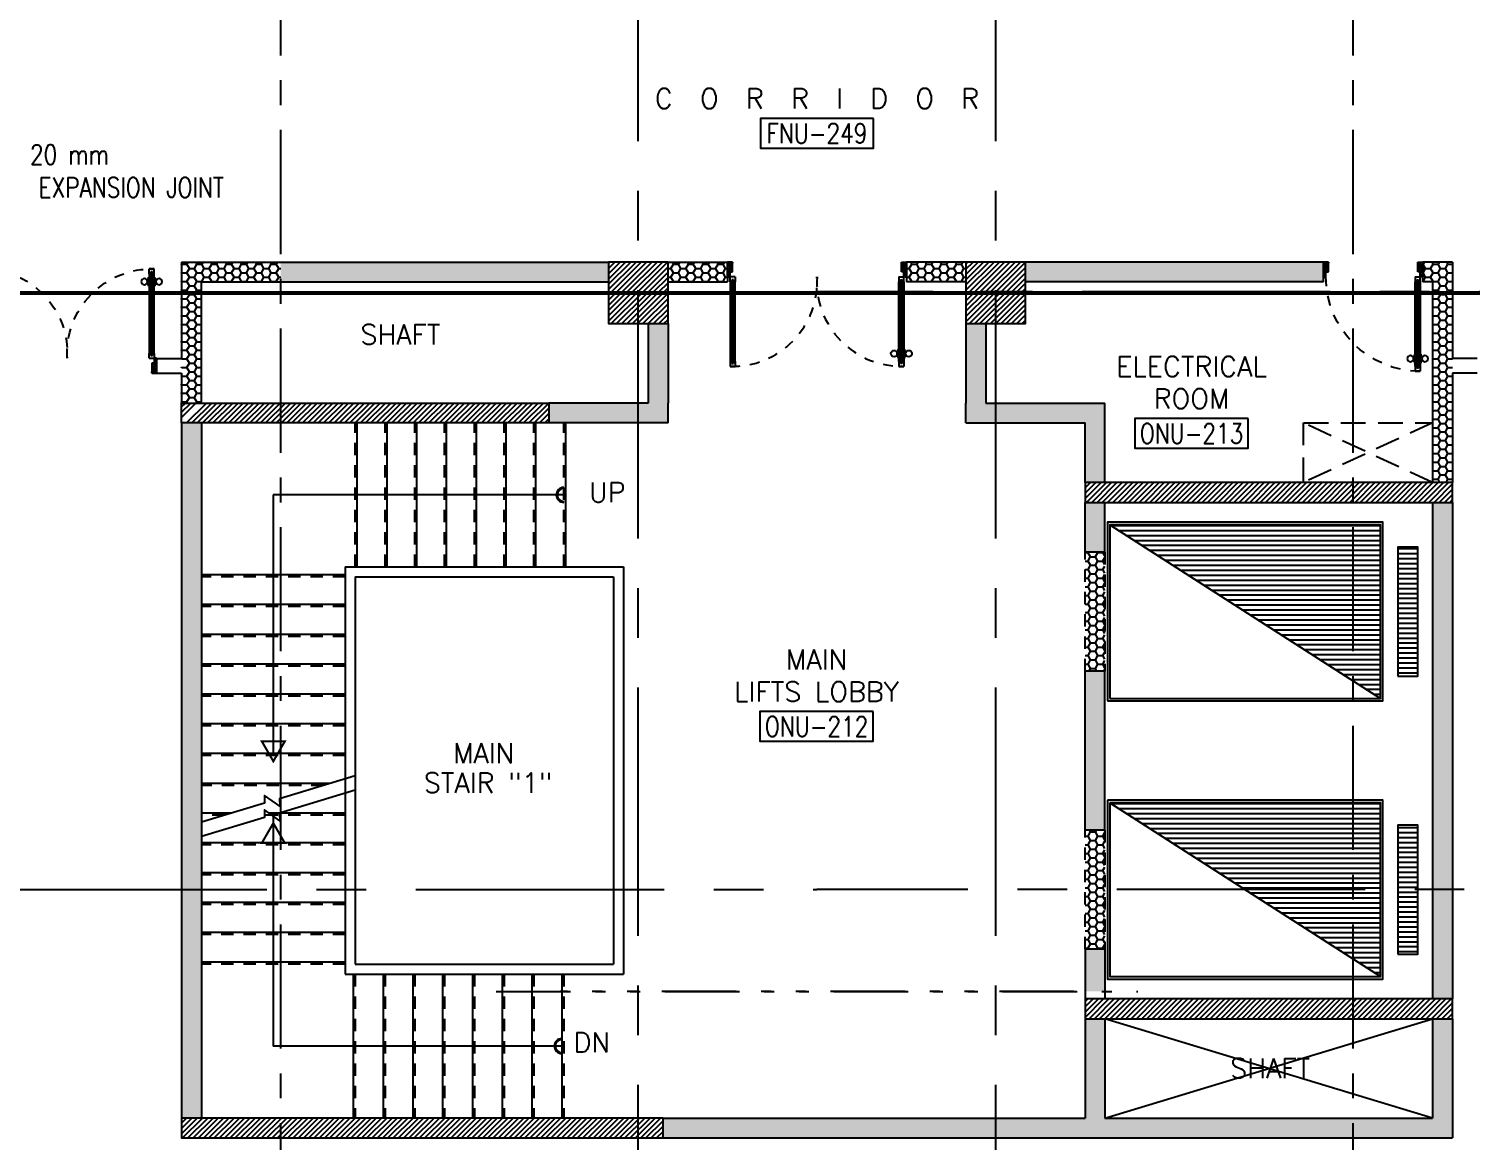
# Model space of a CAD drawing. Extents: x 88808.2 to 88899.2, y 39921.6 to 40001.1.
# Drawn here: x 88869.03 to 88883.56, y 39947.55 to 39958.75 of the extents above; entities that cross this region are included whole.
import ezdxf
from ezdxf.enums import TextEntityAlignment as Align

# ---------------------------------------------------------------- set-up
doc = ezdxf.new("R2010")
doc.units = 0
doc.header["$MEASUREMENT"] = 0
for name, pattern in [('2DASHES', [1.7, 0.75, -0.25, 0.1, -0.25, 0.1, -0.25]), ('CENTER', [2, 1.25, -0.25, 0.25, -0.25]), ('CENTERX2', [4, 2.5, -0.5, 0.5, -0.5]), ('HIDDEN', [0.375, 0.25, -0.125]), ('HIDDEN2', [0.1875, 0.125, -0.0625])]:
    doc.linetypes.add(name, pattern=pattern)
doc.layers.get('0').update_dxf_attribs({"linetype": 'CONTINUOUS'})
for name, color, linetype in [('AXES', 11, 'CENTERX2'), ('AXES1', 11, 'CENTER'), ('COL', 2, 'CONTINUOUS'), ('DOOR', 7, 'CONTINUOUS'), ('EJ', 9, 'CONTINUOUS'), ('HAT', 8, 'CONTINUOUS'), ('HIDDEN', 9, 'HIDDEN2'), ('IND-ES-L', 6, '2DASHES'), ('LIFTS', 7, 'CONTINUOUS'), ('ME-FIX', 7, 'CONTINUOUS'), ('RM-BOX', 4, 'CONTINUOUS'), ('RM-NAME', 2, 'CONTINUOUS'), ('RM-NO', 2, 'CONTINUOUS'), ('SHAFT', 4, 'CONTINUOUS'), ('STR', 5, 'CONTINUOUS'), ('STR-H', 8, 'HIDDEN2'), ('WALL', 2, 'CONTINUOUS'), ('WallType2', 3, 'CONTINUOUS')]:
    doc.layers.add(name, color=color, linetype=linetype)
doc.styles.add('ROMANS', font='ROMANS.shx', dxfattribs={"width": 0.6})
pattern_1 = [(7e-15, (0, 3e-11), (0.075, 0.04330127), [0.05, -0.1]), (120, (0, 3e-11), (-0.074999999836, 0.043301270284), [0.05, -0.1]), (60, (0, 3e-11), (1.64e-10, 0.086602540284), [-0.1, 0.05])]

# ---------------------------------------------------------------- blocks, each defined once
blk = doc.blocks.new('RM1')
at = {"layer": 'RM-BOX'}
blk.add_lwpolyline([(570, -200), (-570, -200), (-570, -500), (570, -500)], close=True, dxfattribs=at)
at = {"layer": 'RM-NAME', "style": 'ROMANS'}
for tag, p in [('ROOMNAME1', (0, 324)), ('ROOMNAME2', (0, 0))]:
    blk.add_attdef(tag, text='', height=200, dxfattribs=at).set_placement(p, align=Align.MIDDLE)
at = {"layer": 'RM-NO', "style": 'ROMANS', "width": 0.8}
blk.add_attdef('ROOMNO', text='', height=200, dxfattribs=at).set_placement((0, -350), align=Align.MIDDLE)
blk = doc.blocks.new('D1000')
at = {"layer": 'DOOR', "color": 7, "linetype": 'ByBlock'}
for p, q in [((0, 0), (-150, 0)), ((-150, 0), (-150, -25)), ((-150, 0), (0, 0)), ((0, -50), (-114, 0)), ((0, -50), (-40, 0)), ((0, -50), (0, 0)), ((-1050, -25), (-1100, -25)), ((-1100, -75), (-1100, -25)), ((-1100, -25), (-1100, -75)), ((-1050, -75), (-1100, -75)), ((-1050, -42), (-1070, -42)), ((-1070, -42), (-1070, -58)), ((-1050, -58), (-1070, -58)), ((-1050, -25), (-1050, -42)), ((-1050, -58), (-1050, -75)), ((-928, -18), (-1018, -18)), ((-1018, -25), (-1018, -18)), ((-1018, -75), (-1018, -82)), ((-928, -82), (-1018, -82)), ((-1005, -9), (-940, -9)), ((-1005, -18), (-1005, -9)), ((-1005, -18), (-940, -18)), ((-1005, -82), (-940, -82)), ((-1005, -82), (-1005, -91)), ((-1005, -91), (-940, -91)), ((-940, -18), (-940, -9)), ((-940, -82), (-940, -91)), ((-928, -25), (-928, -18)), ((-928, -75), (-928, -82)), ((-200, -42), (-200, -25)), ((-200, -25), (-150, -25)), ((-180, -42), (-200, -42)), ((-200, -75), (-200, -58)), ((-200, -58), (-180, -58)), ((-150, -75), (-200, -75)), ((-180, -58), (-180, -42)), ((-150, -75), (-150, -25)), ((-150, -25), (-100, -25)), ((-100, -25), (-100, -50)), ((0, -50), (-100, -37)), ((-100, -50), (0, -50)), ((-150, -975), (-100, -975)), ((-150, -1000), (-150, -975)), ((-150, -1000), (0, -1000)), ((0, -1000), (-150, -1000)), ((0, -950), (-114, -1000)), ((-100, -975), (-100, -950)), ((0, -950), (-100, -963)), ((-100, -950), (0, -950)), ((0, -950), (-40, -1000)), ((0, -950), (0, -1000))]:
    blk.add_line(p, q, dxfattribs=at)
at = {"layer": 'DOOR', "linetype": 'ByBlock'}
for p, q in [((-200, -25), (-1050, -25)), ((-200, -42), (-1050, -42)), ((-200, -58), (-1050, -58)), ((-1050, -75), (-200, -75))]:
    blk.add_line(p, q, dxfattribs=at)
at = {"layer": 'DOOR', "color": 7, "linetype": 'ByBlock'}
for centre in [(-973, 23), (-973, -124)]:
    blk.add_circle(centre, 32.4, dxfattribs=at)
for centre, radius, start, end in [((0, -50), 134, 158.1598, 169.28), ((0, -50), 74.4, 137.7764, 180), ((0, -50), 54.4, 113.2074, 180), ((0, -50), 154, 161.1053, 166.2858), ((0, -50), 114, 154.0838, 167.3774), ((0, -50), 94.4, 148.0182, 180), ((0, -50), 34.4, 90, 180), ((0, -50), 14.4, 90, 180), ((0, -950), 154, 193.7142, 198.8947), ((0, -950), 134, 190.72, 201.8402), ((0, -950), 94.4, 180, 211.9818), ((0, -950), 74.4, 180, 222.2236), ((0, -950), 54.4, 180, 246.7926), ((0, -950), 34.4, 180, 270), ((0, -950), 14.4, 180, 270)]:
    blk.add_arc(centre, radius, start, end, dxfattribs=at)
at = {"layer": 'DOOR', "linetype": 'HIDDEN', "ltscale": 0.5}
blk.add_arc((-149, -24), 951, 180.0434, 269.9667, dxfattribs=at)
blk = doc.blocks.new('A$C272A55A0')
at = {"layer": 'DOOR', "color": 0, "linetype": 'ByBlock'}
for p, q in [((0, 900), (0, 1050)), ((50, 1050), (0, 1050)), ((50, 950), (50, 1050)), ((1750, 950), (1750, 1050)), ((1750, 1050), (1800, 1050)), ((1800, 1050), (1800, 900)), ((0, 900), (25, 900)), ((25, 950), (50, 950)), ((25, 900), (25, 950)), ((75, 900), (25, 900)), ((25, 850), (25, 900)), ((75, 900), (75, 850)), ((1725, 900), (1775, 900)), ((1725, 900), (1725, 850)), ((1775, 950), (1750, 950)), ((1775, 900), (1775, 950)), ((1800, 900), (1775, 900)), ((1775, 850), (1775, 900)), ((42, 850), (25, 850)), ((58, 870), (42, 870)), ((42, 870), (42, 850)), ((58, 850), (58, 870)), ((75, 850), (58, 850)), ((1725, 850), (1742, 850)), ((1742, 870), (1758, 870)), ((1742, 850), (1742, 870)), ((1758, 870), (1758, 850)), ((1758, 850), (1775, 850)), ((1718, 160), (1709, 160)), ((1709, 95), (1709, 160)), ((1725, 173), (1718, 173)), ((1718, 173), (1718, 83)), ((1718, 95), (1718, 160)), ((1775, 173), (1782, 173)), ((1782, 173), (1782, 83)), ((1782, 160), (1791, 160)), ((1782, 95), (1782, 160)), ((1791, 95), (1791, 160)), ((25, 50), (42, 50)), ((25, 50), (25, 0)), ((25, 0), (75, 0)), ((75, 0), (25, 0)), ((42, 50), (42, 30)), ((42, 30), (58, 30)), ((58, 50), (75, 50)), ((58, 50), (58, 30)), ((75, 50), (75, 0)), ((1718, 95), (1709, 95)), ((1725, 83), (1718, 83)), ((1742, 50), (1725, 50)), ((1725, 50), (1725, 0)), ((1775, 0), (1725, 0)), ((1725, 0), (1775, 0)), ((1742, 50), (1742, 30)), ((1758, 30), (1742, 30)), ((1775, 50), (1758, 50)), ((1758, 50), (1758, 30)), ((1775, 83), (1782, 83)), ((1775, 50), (1775, 0)), ((1782, 95), (1791, 95))]:
    blk.add_line(p, q, dxfattribs=at)
at = {"layer": 'DOOR', "color": 9, "linetype": 'ByBlock'}
for p, q in [((50, 1050), (0, 1010)), ((50, 1050), (0, 937)), ((50, 1050), (37, 950)), ((1750, 1050), (1800, 1010)), ((1750, 1050), (1800, 937)), ((1750, 1050), (1763, 950))]:
    blk.add_line(p, q, dxfattribs=at)
at = {"layer": 'DOOR', "linetype": 'ByBlock'}
for p, q in [((25, 850), (25, 50)), ((42, 850), (42, 50)), ((58, 850), (58, 50)), ((75, 50), (75, 850)), ((1725, 50), (1725, 850)), ((1742, 850), (1742, 50)), ((1758, 850), (1758, 50)), ((1775, 850), (1775, 50))]:
    blk.add_line(p, q, dxfattribs=at)
at = {"layer": 'DOOR', "color": 0, "linetype": 'ByBlock'}
for centre in [(1676, 128), (1824, 128)]:
    blk.add_circle(centre, 32.4, dxfattribs=at)
at = {"layer": 'DOOR', "color": 9, "linetype": 'ByBlock'}
for centre, radius, start, end in [((50, 1050), 54.4, 203.2074, 270), ((50, 1050), 34.4, 180, 270), ((50, 1050), 14.4, 180, 270), ((1750, 1050), 14.4, 270, 0), ((1750, 1050), 34.4, 270, 0), ((1750, 1050), 54.4, 270, 336.7926), ((50, 1050), 74.4, 227.7764, 270), ((50, 1050), 94.4, 238.0182, 270), ((50, 1050), 114, 244.0838, 257.3774), ((50, 1050), 134, 248.1598, 259.28), ((50, 1050), 154, 251.1053, 256.2858), ((1750, 1050), 74.4, 270, 312.2236), ((1750, 1050), 94.4, 270, 301.9818), ((1750, 1050), 114, 282.6226, 295.9162), ((1750, 1050), 134, 280.72, 291.8402), ((1750, 1050), 154, 283.7142, 288.8947)]:
    blk.add_arc(centre, radius, start, end, dxfattribs=at)
at = {"layer": 'DOOR', "linetype": 'HIDDEN', "ltscale": 0.5}
for centre, start, end in [((50, 851), 268.3174, 3.2965), ((1750, 851), 176.7035, 271.6826)]:
    blk.add_arc(centre, 851, start, end, dxfattribs=at)
at = {"layer": 'WALL', "linetype": 'ByBlock'}
blk.add_line((1800, 900), (1800, 1050), dxfattribs=at)
blk = doc.blocks.new('*X606')
at = {"color": 0}
for p, q in [((503899, 131750), (506612, 131750)), ((503977, 131700), (506612, 131700)), ((504055, 131650), (506612, 131650)), ((504132, 131600), (506612, 131600)), ((504210, 131550), (506612, 131550)), ((504288, 131500), (506612, 131500)), ((504366, 131450), (506612, 131450)), ((504444, 131400), (506612, 131400)), ((504522, 131350), (506612, 131350)), ((504600, 131300), (506612, 131300)), ((504677, 131250), (506612, 131250)), ((504755, 131200), (506612, 131200)), ((504833, 131150), (506612, 131150)), ((504911, 131100), (506612, 131100)), ((504989, 131050), (506612, 131050)), ((505067, 131000), (506612, 131000)), ((505145, 130950), (506612, 130950)), ((505222, 130900), (506612, 130900)), ((505300, 130850), (506612, 130850)), ((505378, 130800), (506612, 130800)), ((505456, 130750), (506612, 130750)), ((505534, 130700), (506612, 130700)), ((505612, 130650), (506612, 130650)), ((505690, 130600), (506612, 130600)), ((505767, 130550), (506612, 130550)), ((505845, 130500), (506612, 130500)), ((505923, 130450), (506612, 130450)), ((506001, 130400), (506612, 130400)), ((506079, 130350), (506612, 130350)), ((506157, 130300), (506612, 130300)), ((506235, 130250), (506612, 130250)), ((506312, 130200), (506612, 130200)), ((506390, 130150), (506612, 130150)), ((506468, 130100), (506612, 130100)), ((506546, 130050), (506612, 130050))]:
    blk.add_line(p, q, dxfattribs=at)
blk = doc.blocks.new('C5')
at = {"layer": 'HAT', "linetype": 'ByBlock'}
h = blk.add_hatch(dxfattribs=at)
h.set_pattern_fill('ANSI31', color=256, scale=300, style=0)
h.set_pattern_definition([(45, (-223356.182, -51411.005), (-26.516504, 26.516504), [])])
h.paths.add_polyline_path([(300, 300), (0, 300), (0, 0), (300, 0)])
h.paths.add_polyline_path([(600, 300), (300, 300), (300, 0), (600, 0)])
at = {"layer": 'COL'}
blk.add_lwpolyline([(600, 300), (0, 300), (0, 0), (600, 0)], close=True, dxfattribs=at)
blk = doc.blocks.new('*X635')
at = {"color": 0}
for p, q in [((76229, 137641), (76388, 137800)), ((76229, 137694), (76334, 137800)), ((76229, 137748), (76281, 137800)), ((76241, 137600), (76441, 137800)), ((76294, 137600), (76494, 137800)), ((76347, 137600), (76547, 137800)), ((76400, 137600), (76600, 137800)), ((76453, 137600), (76653, 137800)), ((76506, 137600), (76706, 137800)), ((76559, 137600), (76759, 137800)), ((76612, 137600), (76812, 137800)), ((76665, 137600), (76865, 137800)), ((76718, 137600), (76918, 137800)), ((76771, 137600), (76971, 137800)), ((76824, 137600), (77024, 137800)), ((76877, 137600), (77077, 137800)), ((76930, 137600), (77130, 137800)), ((76983, 137600), (77183, 137800)), ((77036, 137600), (77236, 137800)), ((77089, 137600), (77289, 137800)), ((77142, 137600), (77342, 137800)), ((77195, 137600), (77395, 137800)), ((77248, 137600), (77448, 137800)), ((77301, 137600), (77501, 137800)), ((77354, 137600), (77554, 137800)), ((77407, 137600), (77607, 137800)), ((77460, 137600), (77660, 137800)), ((77513, 137600), (77713, 137800)), ((77566, 137600), (77766, 137800)), ((77619, 137600), (77819, 137800)), ((77672, 137600), (77872, 137800)), ((77725, 137600), (77925, 137800)), ((77779, 137600), (77979, 137800)), ((77832, 137600), (78032, 137800)), ((77885, 137600), (78085, 137800)), ((77938, 137600), (78138, 137800)), ((77991, 137600), (78191, 137800)), ((78044, 137600), (78244, 137800)), ((78097, 137600), (78297, 137800)), ((78150, 137600), (78350, 137800)), ((78203, 137600), (78403, 137800)), ((78256, 137600), (78456, 137800)), ((78309, 137600), (78509, 137800)), ((78362, 137600), (78562, 137800)), ((78415, 137600), (78615, 137800)), ((78468, 137600), (78668, 137800)), ((78521, 137600), (78721, 137800)), ((78574, 137600), (78774, 137800)), ((78627, 137600), (78827, 137800)), ((78680, 137600), (78880, 137800)), ((78733, 137600), (78933, 137800)), ((78786, 137600), (78986, 137800)), ((78839, 137600), (79039, 137800)), ((78892, 137600), (79092, 137800)), ((78945, 137600), (79145, 137800)), ((78998, 137600), (79198, 137800)), ((79051, 137600), (79251, 137800)), ((79104, 137600), (79304, 137800)), ((79157, 137600), (79357, 137800)), ((79210, 137600), (79410, 137800)), ((79263, 137600), (79463, 137800)), ((79316, 137600), (79516, 137800)), ((79369, 137600), (79569, 137800)), ((79423, 137600), (79623, 137800)), ((79476, 137600), (79676, 137800)), ((79529, 137600), (79729, 137800)), ((79582, 137600), (79782, 137800)), ((79635, 137600), (79835, 137800)), ((79688, 137600), (79888, 137800)), ((79741, 137600), (79941, 137800)), ((79794, 137600), (79994, 137800)), ((79847, 137600), (80047, 137800)), ((79900, 137600), (80100, 137800)), ((79953, 137600), (80153, 137800)), ((80006, 137600), (80206, 137800)), ((80059, 137600), (80259, 137800)), ((80112, 137600), (80312, 137800)), ((80165, 137600), (80365, 137800)), ((80218, 137600), (80418, 137800)), ((80271, 137600), (80471, 137800)), ((80324, 137600), (80524, 137800)), ((80377, 137600), (80577, 137800)), ((80430, 137600), (80630, 137800)), ((80483, 137600), (80683, 137800)), ((80536, 137600), (80736, 137800)), ((80589, 137600), (80789, 137800)), ((80642, 137600), (80842, 137800)), ((80695, 137600), (80895, 137800)), ((80748, 137600), (80948, 137800)), ((80801, 137600), (81001, 137800)), ((80854, 137600), (81054, 137800)), ((80907, 137600), (81079, 137772)), ((80960, 137600), (81079, 137718)), ((81014, 137600), (81079, 137665)), ((81067, 137600), (81079, 137612))]:
    blk.add_line(p, q, dxfattribs=at)
blk = doc.blocks.new('*X636')
at = {"color": 0}
for p, q in [((76229, 144854), (76375, 145000)), ((76229, 144907), (76322, 145000)), ((76229, 144960), (76269, 145000)), ((76281, 144800), (76481, 145000)), ((76334, 144800), (76534, 145000)), ((76387, 144800), (76587, 145000)), ((76440, 144800), (76640, 145000)), ((76493, 144800), (76693, 145000)), ((76546, 144800), (76746, 145000)), ((76599, 144800), (76799, 145000)), ((76652, 144800), (76852, 145000)), ((76705, 144800), (76905, 145000)), ((76758, 144800), (76958, 145000)), ((76811, 144800), (77011, 145000)), ((76864, 144800), (77064, 145000)), ((76917, 144800), (77117, 145000)), ((76971, 144800), (77171, 145000)), ((77024, 144800), (77224, 145000)), ((77077, 144800), (77277, 145000)), ((77130, 144800), (77330, 145000)), ((77183, 144800), (77383, 145000)), ((77236, 144800), (77436, 145000)), ((77289, 144800), (77489, 145000)), ((77342, 144800), (77542, 145000)), ((77395, 144800), (77595, 145000)), ((77448, 144800), (77648, 145000)), ((77501, 144800), (77701, 145000)), ((77554, 144800), (77754, 145000)), ((77607, 144800), (77807, 145000)), ((77660, 144800), (77860, 145000)), ((77713, 144800), (77913, 145000)), ((77766, 144800), (77966, 145000)), ((77819, 144800), (78019, 145000)), ((77872, 144800), (78072, 145000)), ((77925, 144800), (78125, 145000)), ((77978, 144800), (78178, 145000)), ((78031, 144800), (78231, 145000)), ((78084, 144800), (78284, 145000)), ((78137, 144800), (78337, 145000)), ((78190, 144800), (78390, 145000)), ((78243, 144800), (78443, 145000)), ((78296, 144800), (78496, 145000)), ((78349, 144800), (78549, 145000)), ((78402, 144800), (78602, 145000)), ((78455, 144800), (78655, 145000)), ((78508, 144800), (78708, 145000)), ((78562, 144800), (78762, 145000)), ((78615, 144800), (78815, 145000)), ((78668, 144800), (78868, 145000)), ((78721, 144800), (78921, 145000)), ((78774, 144800), (78974, 145000)), ((78827, 144800), (79027, 145000)), ((78880, 144800), (79080, 145000)), ((78933, 144800), (79133, 145000)), ((78986, 144800), (79186, 145000)), ((79039, 144800), (79239, 145000)), ((79092, 144800), (79292, 145000)), ((79145, 144800), (79345, 145000)), ((79198, 144800), (79398, 145000)), ((79251, 144800), (79451, 145000)), ((79304, 144800), (79504, 145000)), ((79357, 144800), (79557, 145000)), ((79410, 144800), (79610, 145000)), ((79463, 144800), (79663, 145000)), ((79516, 144800), (79716, 145000)), ((79569, 144800), (79769, 145000)), ((79622, 144800), (79822, 145000)), ((79675, 144800), (79875, 145000)), ((79728, 144800), (79928, 145000)), ((79781, 144800), (79929, 144948)), ((79834, 144800), (79929, 144895)), ((79887, 144800), (79929, 144842))]:
    blk.add_line(p, q, dxfattribs=at)
blk = doc.blocks.new('*X605')
at = {"color": 0}
for p, q in [((140176, 227700), (140376, 227700)), ((140176, 227650), (140376, 227650)), ((140176, 227600), (140376, 227600)), ((140176, 227550), (140376, 227550)), ((140176, 227500), (140376, 227500)), ((140176, 227450), (140376, 227450)), ((140176, 227400), (140376, 227400)), ((140176, 227350), (140376, 227350)), ((140176, 227300), (140376, 227300)), ((140176, 227250), (140376, 227250)), ((140176, 227200), (140376, 227200)), ((140176, 227150), (140376, 227150)), ((140176, 227100), (140376, 227100)), ((140176, 227050), (140376, 227050)), ((140176, 227000), (140376, 227000)), ((140176, 226950), (140376, 226950)), ((140176, 226900), (140376, 226900)), ((140176, 226850), (140376, 226850)), ((140176, 226800), (140376, 226800)), ((140176, 226750), (140376, 226750)), ((140176, 226700), (140376, 226700)), ((140176, 226650), (140376, 226650)), ((140176, 226600), (140376, 226600)), ((140176, 226550), (140376, 226550)), ((140176, 226500), (140376, 226500)), ((140176, 226450), (140376, 226450))]:
    blk.add_line(p, q, dxfattribs=at)
blk = doc.blocks.new('*X611')
at = {"color": 0}
for p, q in [((197839, 143639), (197999, 143800)), ((197839, 143692), (197946, 143800)), ((197839, 143745), (197893, 143800)), ((197853, 143600), (198053, 143800)), ((197906, 143600), (198106, 143800)), ((197959, 143600), (198159, 143800)), ((198012, 143600), (198212, 143800)), ((198065, 143600), (198265, 143800)), ((198118, 143600), (198318, 143800)), ((198171, 143600), (198371, 143800)), ((198224, 143600), (198424, 143800)), ((198277, 143600), (198477, 143800)), ((198330, 143600), (198530, 143800)), ((198383, 143600), (198583, 143800)), ((198436, 143600), (198636, 143800)), ((198489, 143600), (198689, 143800)), ((198542, 143600), (198742, 143800)), ((198595, 143600), (198795, 143800)), ((198648, 143600), (198848, 143800)), ((198701, 143600), (198901, 143800)), ((198754, 143600), (198954, 143800)), ((198807, 143600), (199007, 143800)), ((198860, 143600), (199060, 143800)), ((198913, 143600), (199113, 143800)), ((198966, 143600), (199166, 143800)), ((199019, 143600), (199219, 143800)), ((199072, 143600), (199272, 143800)), ((199125, 143600), (199325, 143800)), ((199178, 143600), (199378, 143800)), ((199231, 143600), (199431, 143800)), ((199284, 143600), (199484, 143800)), ((199337, 143600), (199537, 143800)), ((199390, 143600), (199590, 143800)), ((199443, 143600), (199643, 143800)), ((199497, 143600), (199697, 143800)), ((199550, 143600), (199750, 143800)), ((199603, 143600), (199803, 143800)), ((199656, 143600), (199856, 143800)), ((199709, 143600), (199909, 143800)), ((199762, 143600), (199962, 143800)), ((199815, 143600), (200015, 143800)), ((199868, 143600), (200068, 143800)), ((199921, 143600), (200121, 143800)), ((199974, 143600), (200174, 143800)), ((200027, 143600), (200227, 143800)), ((200080, 143600), (200280, 143800)), ((200133, 143600), (200333, 143800)), ((200186, 143600), (200386, 143800)), ((200239, 143600), (200439, 143800)), ((200292, 143600), (200492, 143800)), ((200345, 143600), (200545, 143800)), ((200398, 143600), (200598, 143800)), ((200451, 143600), (200651, 143800)), ((200504, 143600), (200704, 143800)), ((200557, 143600), (200757, 143800)), ((200610, 143600), (200810, 143800)), ((200663, 143600), (200863, 143800)), ((200716, 143600), (200916, 143800)), ((200769, 143600), (200969, 143800)), ((200822, 143600), (201022, 143800)), ((200875, 143600), (201075, 143800)), ((200928, 143600), (201128, 143800)), ((200981, 143600), (201181, 143800)), ((201034, 143600), (201234, 143800)), ((201088, 143600), (201288, 143800)), ((201141, 143600), (201341, 143800)), ((201194, 143600), (201394, 143800)), ((201247, 143600), (201447, 143800)), ((201300, 143600), (201500, 143800)), ((201353, 143600), (201539, 143786)), ((201406, 143600), (201539, 143733)), ((201459, 143600), (201539, 143680)), ((201512, 143600), (201539, 143627))]:
    blk.add_line(p, q, dxfattribs=at)
blk = doc.blocks.new('*X616')
at = {"color": 0}
for p, q in [((197839, 138813), (198025, 139000)), ((197839, 138866), (197972, 139000)), ((197839, 138919), (197919, 139000)), ((197839, 138972), (197866, 139000)), ((197879, 138800), (198079, 139000)), ((197932, 138800), (198132, 139000)), ((197985, 138800), (198185, 139000)), ((198038, 138800), (198238, 139000)), ((198091, 138800), (198291, 139000)), ((198144, 138800), (198344, 139000)), ((198197, 138800), (198397, 139000)), ((198250, 138800), (198450, 139000)), ((198303, 138800), (198503, 139000)), ((198356, 138800), (198556, 139000)), ((198409, 138800), (198609, 139000)), ((198462, 138800), (198662, 139000)), ((198515, 138800), (198715, 139000)), ((198568, 138800), (198768, 139000)), ((198621, 138800), (198821, 139000)), ((198674, 138800), (198874, 139000)), ((198727, 138800), (198927, 139000)), ((198780, 138800), (198980, 139000)), ((198833, 138800), (199033, 139000)), ((198886, 138800), (199086, 139000)), ((198939, 138800), (199139, 139000)), ((198992, 138800), (199192, 139000)), ((199045, 138800), (199245, 139000)), ((199098, 138800), (199298, 139000)), ((199151, 138800), (199351, 139000)), ((199204, 138800), (199404, 139000)), ((199257, 138800), (199457, 139000)), ((199310, 138800), (199510, 139000)), ((199363, 138800), (199563, 139000)), ((199416, 138800), (199616, 139000)), ((199469, 138800), (199669, 139000)), ((199523, 138800), (199723, 139000)), ((199576, 138800), (199776, 139000)), ((199629, 138800), (199829, 139000)), ((199682, 138800), (199882, 139000)), ((199735, 138800), (199935, 139000)), ((199788, 138800), (199988, 139000)), ((199841, 138800), (200041, 139000)), ((199894, 138800), (200094, 139000)), ((199947, 138800), (200147, 139000)), ((200000, 138800), (200200, 139000)), ((200053, 138800), (200253, 139000)), ((200106, 138800), (200306, 139000)), ((200159, 138800), (200359, 139000)), ((200212, 138800), (200412, 139000)), ((200265, 138800), (200465, 139000)), ((200318, 138800), (200518, 139000)), ((200371, 138800), (200571, 139000)), ((200424, 138800), (200624, 139000)), ((200477, 138800), (200677, 139000)), ((200530, 138800), (200730, 139000)), ((200583, 138800), (200783, 139000)), ((200636, 138800), (200836, 139000)), ((200689, 138800), (200889, 139000)), ((200742, 138800), (200942, 139000)), ((200795, 138800), (200995, 139000)), ((200848, 138800), (201048, 139000)), ((200901, 138800), (201101, 139000)), ((200954, 138800), (201154, 139000)), ((201007, 138800), (201207, 139000)), ((201060, 138800), (201260, 139000)), ((201114, 138800), (201314, 139000)), ((201167, 138800), (201367, 139000)), ((201220, 138800), (201420, 139000)), ((201273, 138800), (201473, 139000)), ((201326, 138800), (201526, 139000)), ((201379, 138800), (201539, 138960)), ((201432, 138800), (201539, 138907)), ((201485, 138800), (201539, 138854))]:
    blk.add_line(p, q, dxfattribs=at)
blk = doc.blocks.new('A$C16F26542')
at = {"layer": 'IND-ES-L'}
blk.add_line((55.259, 20.826), (61.721, 20.826), dxfattribs=at)

msp = doc.modelspace()

# ---------------------------------------------------------------- hatches: boundary and pattern name
at = {"layer": 'WallType2', "linetype": 'Continuous'}
h = msp.add_hatch(dxfattribs=at)
h.set_pattern_fill('HONEY', color=256, scale=0.4, style=0)
h.set_pattern_definition(pattern_1)
h.paths.add_polyline_path([(88871.5703, 39956.3996), (88870.5703, 39956.3996), (88870.5703, 39956.0996), (88870.7703, 39956.0996), (88870.7703, 39956.1996), (88871.5703, 39956.1996)])
h.paths.add_polyline_path([(88870.7703, 39956.0796), (88870.5703, 39956.0796), (88870.5703, 39955.4296), (88870.5703, 39954.9796), (88870.7703, 39954.9796)])
h = msp.add_hatch(dxfattribs=at)
h.set_pattern_fill('HONEY', color=256, scale=0.4, style=0)
h.set_pattern_definition(pattern_1)
h.paths.add_polyline_path([(88878.7703, 39947.7796), (88876.9703, 39947.7796), (88875.4203, 39947.7796), (88875.4203, 39947.5796), (88878.7703, 39947.5796)])
h.paths.add_polyline_path([(88882.3703, 39947.7796), (88879.8703, 39947.7796), (88879.8703, 39948.7796), (88879.6703, 39948.7796), (88879.6703, 39947.7796), (88878.7703, 39947.7796), (88878.7703, 39947.5796), (88879.3703, 39947.5796), (88882.3703, 39947.5796)])
h.paths.add_polyline_path([(88883.3703, 39948.7796), (88883.1703, 39948.7796), (88883.1703, 39947.7796), (88882.3703, 39947.7796), (88882.3703, 39947.5796), (88883.3703, 39947.5796)])
h.paths.add_polyline_path([(88883.3703, 39950.0796), (88883.1703, 39950.0796), (88883.1703, 39948.9796), (88883.3703, 39948.9796)])
h.paths.add_polyline_path([(88883.3703, 39953.9796), (88883.1703, 39953.9796), (88883.1703, 39950.0796), (88883.3703, 39950.0796)])
h.paths.add_polyline_path([(88879.8703, 39952.2796), (88879.6703, 39952.2796), (88879.6703, 39950.6796), (88879.8703, 39950.6796)])
h.paths.add_polyline_path([(88879.8703, 39949.4796), (88879.6703, 39949.4796), (88879.6703, 39949.0556), (88879.8703, 39949.0556)])
h.paths.add_polyline_path([(88879.8703, 39953.9796), (88879.6703, 39953.9796), (88879.6703, 39953.4796), (88879.8703, 39953.4796)])
h.paths.add_polyline_path([(88879.8703, 39954.9796), (88878.7703, 39954.9796), (88878.7703, 39954.7796), (88879.6703, 39954.7796), (88879.6703, 39954.1796), (88879.8703, 39954.1796)])
h.paths.add_polyline_path([(88878.7703, 39954.9796), (88878.6703, 39954.9796), (88878.6703, 39955.7796), (88878.4703, 39955.7796), (88878.4703, 39954.9796), (88878.4703, 39954.7796), (88878.7703, 39954.7796)])
h.paths.add_polyline_path([(88882.0703, 39956.3996), (88879.0703, 39956.3996), (88879.0703, 39956.1996), (88882.0703, 39956.1996)])
h.paths.add_polyline_path([(88874.8703, 39956.3996), (88871.5703, 39956.3996), (88871.5703, 39956.1996), (88874.8703, 39956.1996)])
h.paths.add_polyline_path([(88875.1703, 39954.9796), (88874.2703, 39954.9796), (88874.2703, 39954.7796), (88875.1703, 39954.7796)])
h.paths.add_polyline_path([(88875.4703, 39954.9796), (88875.4703, 39955.7796), (88875.2703, 39955.7796), (88875.2703, 39954.9796), (88875.1703, 39954.9796), (88875.1703, 39954.7796), (88875.4703, 39954.7796)])
h.paths.add_polyline_path([(88870.7703, 39950.0796), (88870.5703, 39950.0796), (88870.5703, 39947.7796), (88870.7703, 39947.7796)])
h.paths.add_polyline_path([(88870.7703, 39954.7796), (88870.5703, 39954.7796), (88870.5703, 39950.0796), (88870.7703, 39950.0796)])
h = msp.add_hatch(dxfattribs=at)
h.set_pattern_fill('HONEY', color=256, scale=0.4, style=0)
h.set_pattern_definition(pattern_1)
h.paths.add_polyline_path([(88876.0703, 39956.3996), (88875.4703, 39956.3996), (88875.4703, 39956.1996), (88876.0703, 39956.1996)])
h.paths.add_polyline_path([(88878.4703, 39956.3996), (88877.8703, 39956.3996), (88877.8703, 39956.2496), (88877.8703, 39956.1996), (88878.4703, 39956.1996)])
h = msp.add_hatch(dxfattribs=at)
h.set_pattern_fill('HONEY', color=256, scale=0.4, style=0)
h.set_pattern_definition(pattern_1)
h.paths.add_polyline_path([(88883.3703, 39956.0796), (88883.1703, 39956.0796), (88883.1703, 39954.1796), (88883.3703, 39954.1796), (88883.3703, 39955.4296)])
h.paths.add_polyline_path([(88883.3703, 39956.3996), (88883.0703, 39956.3996), (88883.0703, 39956.1996), (88883.1703, 39956.1996), (88883.1703, 39956.0996), (88883.3703, 39956.0996)])
h = msp.add_hatch(dxfattribs=at)
h.set_pattern_fill('HONEY', color=256, scale=0.4, style=0)
h.set_pattern_definition(pattern_1)
h.paths.add_polyline_path([(88879.8703, 39953.4796), (88879.6703, 39953.4796), (88879.6703, 39952.2796), (88879.8703, 39952.2796)])
h.paths.add_polyline_path([(88879.8703, 39950.6796), (88879.6703, 39950.6796), (88879.6703, 39950.0796), (88879.8703, 39950.0796)])
h.paths.add_polyline_path([(88879.8703, 39950.0796), (88879.6703, 39950.0796), (88879.6703, 39949.4796), (88879.8703, 39949.4796)])

# ---------------------------------------------------------------- linework, layer by layer
at = {"layer": 'AXES'}
for p, q in [((88875.1703, 39921.6153), (88875.1703, 40000.4279)), ((88878.7703, 39921.6153), (88878.7703, 40000.4279)), ((88809.2803, 39956.0996), (88876.9703, 39956.0996)), ((88809.2803, 39956.0796), (88876.9703, 39956.0796)), ((88898.1394, 39956.0996), (88876.9703, 39956.0996)), ((88898.1394, 39956.0796), (88876.9703, 39956.0796)), ((88808.9303, 39950.0796), (88876.9703, 39950.0796)), ((88898.4894, 39950.0796), (88876.9703, 39950.0796))]:
    msp.add_line(p, q, dxfattribs=at)
at = {"layer": 'AXES1'}
for p, q in [((88871.5703, 39928.4796), (88871.5703, 39987.2996)), ((88882.3703, 39928.4796), (88882.3703, 39987.2996))]:
    msp.add_line(p, q, dxfattribs=at)
at = {"layer": 'COL'}
for p, q in [((88875.4203, 39947.7796), (88879.6703, 39947.7796)), ((88875.4203, 39947.5796), (88879.6703, 39947.5796))]:
    msp.add_line(p, q, dxfattribs=at)
for points in [[(88870.5703, 39954.7796), (88870.5703, 39954.9796), (88874.2703, 39954.9796), (88874.2703, 39954.7796)], [(88879.6703, 39954.1796), (88879.6703, 39953.9796), (88883.3703, 39953.9796), (88883.3703, 39954.1796)], [(88879.6703, 39948.9796), (88879.6703, 39948.7796), (88883.3703, 39948.7796), (88883.3703, 39948.9796)], [(88875.4203, 39947.7796), (88870.5703, 39947.7796), (88870.5703, 39947.5796), (88875.4203, 39947.5796)]]:
    msp.add_lwpolyline(points, close=True, dxfattribs=at)
for points in [[(88874.0453, 39954.9796), (88874.2703, 39954.9796), (88874.2703, 39954.7796), (88874.0627, 39954.7796)], [(88880.2345, 39948.9796), (88879.6703, 39948.9796), (88879.6703, 39948.7796)], [(88883.3703, 39948.7796), (88883.3703, 39948.9796)]]:
    msp.add_lwpolyline(points, dxfattribs=at)
at = {"layer": 'EJ', "color": 8}
for p, q in [((88818.4803, 39956.0996), (88893.7957, 39956.0996)), ((88818.4803, 39956.0796), (88893.7957, 39956.0796))]:
    msp.add_line(p, q, dxfattribs=at)
at = {"layer": 'HIDDEN'}
for p, q in [((88879.6703, 39952.2796), (88879.6703, 39953.4796)), ((88879.6703, 39952.2796), (88879.6703, 39953.4796)), ((88879.8703, 39953.4796), (88879.8703, 39952.2796)), ((88879.8703, 39953.4796), (88879.8703, 39952.2796)), ((88879.6703, 39949.4796), (88879.6703, 39950.6796)), ((88879.6703, 39949.4796), (88879.6703, 39950.6796)), ((88879.8703, 39950.6796), (88879.8703, 39949.4796)), ((88879.8703, 39950.6796), (88879.8703, 39949.4796))]:
    msp.add_line(p, q, dxfattribs=at)
at = {"layer": 'IND-ES-L'}
msp.add_line((88879.5575, 39949.0556), (88874.383, 39949.0556), dxfattribs=at)
at = {"layer": 'LIFTS'}
for p, q in [((88879.9203, 39953.7546), (88882.6453, 39952.0046)), ((88879.9203, 39950.9546), (88882.6453, 39949.2046))]:
    msp.add_line(p, q, dxfattribs=at)
for points in [[(88879.8953, 39951.9796), (88882.6703, 39951.9796), (88882.6703, 39953.7796), (88879.8953, 39953.7796)], [(88879.9203, 39952.0046), (88882.6453, 39952.0046), (88882.6453, 39953.7546), (88879.9203, 39953.7546)], [(88882.8203, 39952.2296), (88883.0203, 39952.2296), (88883.0203, 39953.5296), (88882.8203, 39953.5296)], [(88879.8953, 39950.9796), (88879.8953, 39949.1796), (88882.6703, 39949.1796), (88882.6703, 39950.9796)], [(88879.9203, 39950.9546), (88879.9203, 39949.2046), (88882.6453, 39949.2046), (88882.6453, 39950.9546)], [(88882.8203, 39949.4296), (88883.0203, 39949.4296), (88883.0203, 39950.7296), (88882.8203, 39950.7296)]]:
    msp.add_lwpolyline(points, close=True, dxfattribs=at)
at = {"layer": 'SHAFT', "color": 97, "linetype": 'HIDDEN'}
for p, q in [((88883.1703, 39954.1796), (88881.8703, 39954.7796)), ((88883.1703, 39954.7796), (88881.8703, 39954.1796))]:
    msp.add_line(p, q, dxfattribs=at)
at = {"layer": 'SHAFT'}
for p, q in [((88879.8703, 39947.7796), (88883.1703, 39948.7796)), ((88883.1703, 39947.7796), (88879.8703, 39948.7796))]:
    msp.add_line(p, q, dxfattribs=at)
at = {"layer": 'SHAFT', "color": 97, "linetype": 'HIDDEN'}
msp.add_lwpolyline([(88881.8703, 39954.7796), (88883.1703, 39954.7796), (88883.1703, 39954.1796), (88881.8703, 39954.1796)], close=True, dxfattribs=at)
at = {"layer": 'STR'}
for p, q in [((88872.3403, 39953.3296), (88872.3403, 39954.7796)), ((88872.6403, 39953.3296), (88872.6403, 39954.7796)), ((88872.9403, 39953.3296), (88872.9403, 39954.7796)), ((88873.2403, 39953.3296), (88873.2403, 39954.7796)), ((88873.5403, 39953.3296), (88873.5403, 39954.7796)), ((88873.8403, 39953.3296), (88873.8403, 39954.7796)), ((88874.1403, 39953.3296), (88874.1403, 39954.7796)), ((88874.4403, 39953.3296), (88874.4403, 39954.7796)), ((88871.4953, 39954.0546), (88871.4953, 39951.4496)), ((88874.4203, 39954.0546), (88871.4953, 39954.0546)), ((88872.2203, 39953.3296), (88875.0203, 39953.3296)), ((88872.2203, 39953.3296), (88872.2203, 39949.2296)), ((88875.0203, 39953.3296), (88875.0203, 39949.2296)), ((88872.2203, 39953.2496), (88870.7703, 39953.2496)), ((88872.3203, 39953.2296), (88874.9203, 39953.2296)), ((88872.3203, 39953.2296), (88872.3203, 39949.3296)), ((88874.9203, 39953.2296), (88874.9203, 39949.3296)), ((88872.2203, 39952.9496), (88870.7703, 39952.9496)), ((88872.2203, 39952.6496), (88870.7703, 39952.6496)), ((88872.2203, 39952.3496), (88870.7703, 39952.3496)), ((88872.2203, 39952.0496), (88870.7703, 39952.0496)), ((88872.2203, 39951.7496), (88870.7703, 39951.7496)), ((88872.2203, 39951.4496), (88870.7703, 39951.4496)), ((88872.0692, 39951.1496), (88870.7703, 39951.1496)), ((88871.0706, 39950.8496), (88870.7703, 39950.8496)), ((88872.2203, 39950.8496), (88871.4559, 39950.8496)), ((88871.4953, 39950.8496), (88871.4953, 39948.5046)), ((88872.2203, 39950.5496), (88870.7703, 39950.5496)), ((88872.2203, 39950.2496), (88870.7703, 39950.2496)), ((88872.2203, 39949.9496), (88870.7703, 39949.9496)), ((88872.2203, 39949.6496), (88870.7703, 39949.6496)), ((88872.2203, 39949.3496), (88870.7703, 39949.3496)), ((88872.2203, 39949.2296), (88875.0203, 39949.2296)), ((88872.3003, 39949.2296), (88872.3003, 39947.7796)), ((88872.3203, 39949.3296), (88874.9203, 39949.3296)), ((88872.6003, 39949.2296), (88872.6003, 39947.7796)), ((88872.9003, 39949.2296), (88872.9003, 39947.7796)), ((88873.2003, 39949.2296), (88873.2003, 39947.7796)), ((88873.5003, 39949.2296), (88873.5003, 39947.7796)), ((88873.8003, 39949.2296), (88873.8003, 39947.7796)), ((88874.1003, 39949.2296), (88874.1003, 39947.7796)), ((88874.4003, 39949.2296), (88874.4003, 39947.7796)), ((88874.4003, 39948.5046), (88871.4953, 39948.5046))]:
    msp.add_line(p, q, dxfattribs=at)
at = {"layer": 'STR', "const_width": 0.0215}
for points in [[(88871.6107, 39951.5726), (88871.3798, 39951.5726), (88871.4953, 39951.3726)], [(88871.6107, 39950.5496), (88871.3798, 39950.5496), (88871.4953, 39950.7496)]]:
    msp.add_lwpolyline(points, close=True, dxfattribs=at)
at = {"layer": 'STR'}
for points in [[(88872.3203, 39951.225), (88871.5565, 39950.9955), (88871.5616, 39950.919), (88871.408, 39951.0287), (88871.408, 39950.9509), (88870.7703, 39950.7593)], [(88872.3203, 39951.08), (88871.5565, 39950.8506), (88871.5616, 39950.7741), (88871.408, 39950.8838), (88871.408, 39950.806), (88870.7703, 39950.6144)]]:
    msp.add_lwpolyline(points, dxfattribs=at)
for centre, radius in [((88874.4203, 39954.0546), 0.075), ((88874.4203, 39954.0546), 0.065), ((88874.4003, 39948.5046), 0.075), ((88874.4003, 39948.5046), 0.065)]:
    msp.add_arc(centre, radius, 90, 270, dxfattribs=at)
at = {"layer": 'STR-H'}
for p, q in [((88872.3203, 39953.3296), (88872.3203, 39954.7796)), ((88872.6203, 39953.3296), (88872.6203, 39954.7796)), ((88872.9203, 39953.3296), (88872.9203, 39954.7796)), ((88873.2203, 39953.3296), (88873.2203, 39954.7796)), ((88873.5203, 39953.3296), (88873.5203, 39954.7796)), ((88873.8203, 39953.3296), (88873.8203, 39954.7796)), ((88874.1203, 39953.3296), (88874.1203, 39954.7796)), ((88874.4203, 39953.3296), (88874.4203, 39954.7796)), ((88872.2203, 39953.2296), (88870.7703, 39953.2296)), ((88872.2203, 39952.9296), (88870.7703, 39952.9296)), ((88872.2203, 39952.6296), (88870.7703, 39952.6296)), ((88872.2203, 39952.3296), (88870.7703, 39952.3296)), ((88872.2203, 39952.0296), (88870.7703, 39952.0296)), ((88872.2203, 39951.7296), (88870.7703, 39951.7296)), ((88872.2203, 39951.4296), (88870.7703, 39951.4296)), ((88872.0026, 39951.1296), (88870.7703, 39951.1296)), ((88871.004, 39950.8296), (88870.7703, 39950.8296)), ((88872.2203, 39950.8296), (88871.408, 39950.8296)), ((88872.2203, 39950.5296), (88870.7703, 39950.5296)), ((88872.2203, 39950.2296), (88870.7703, 39950.2296)), ((88872.2203, 39949.9296), (88870.7703, 39949.9296)), ((88872.2203, 39949.6296), (88870.7703, 39949.6296)), ((88872.2203, 39949.3296), (88870.7703, 39949.3296)), ((88872.3203, 39949.2296), (88872.3203, 39947.7796)), ((88872.6203, 39949.2296), (88872.6203, 39947.7796)), ((88872.9203, 39949.2296), (88872.9203, 39947.7796)), ((88873.2203, 39949.2296), (88873.2203, 39947.7796)), ((88873.5203, 39949.2296), (88873.5203, 39947.7796)), ((88873.8203, 39949.2296), (88873.8203, 39947.7796)), ((88874.1203, 39949.2296), (88874.1203, 39947.7796)), ((88874.4203, 39949.2296), (88874.4203, 39947.7796))]:
    msp.add_line(p, q, dxfattribs=at)
at = {"layer": 'WALL'}
for p, q in [((88870.5703, 39956.3996), (88874.8703, 39956.3996)), ((88870.5703, 39956.3996), (88870.5703, 39955.4296)), ((88882.0703, 39956.3996), (88879.0703, 39956.3996)), ((88882.0703, 39956.1996), (88882.0703, 39956.3996)), ((88883.3703, 39956.3996), (88883.0703, 39956.3996)), ((88883.0703, 39956.1996), (88883.0703, 39956.3996)), ((88883.3703, 39956.3996), (88883.3703, 39955.4296)), ((88870.7703, 39954.9796), (88870.7703, 39956.1996)), ((88870.7703, 39956.1996), (88874.8703, 39956.1996)), ((88882.0703, 39956.1996), (88879.0703, 39956.1996)), ((88880.2345, 39956.1996), (88880.0953, 39956.1996)), ((88883.1703, 39956.1996), (88883.0703, 39956.1996)), ((88883.1703, 39956.1996), (88883.1703, 39954.1796)), ((88875.2703, 39955.7796), (88875.2703, 39954.9796)), ((88875.4703, 39955.7796), (88875.4703, 39954.9796)), ((88878.4703, 39955.7796), (88878.4703, 39954.9796)), ((88878.6703, 39955.7796), (88878.6703, 39954.9796)), ((88870.3203, 39955.4296), (88870.5703, 39955.4296)), ((88870.3203, 39955.2796), (88870.3203, 39955.4296)), ((88883.6203, 39955.4296), (88883.3703, 39955.4296)), ((88870.3203, 39955.2796), (88870.5703, 39955.2796)), ((88870.5703, 39955.2796), (88870.5703, 39954.9796)), ((88883.6203, 39955.2796), (88883.3703, 39955.2796)), ((88883.3703, 39955.2796), (88883.3703, 39954.1796)), ((88875.2703, 39954.9796), (88874.2703, 39954.9796)), ((88875.4703, 39954.7796), (88875.4703, 39954.9796)), ((88875.4703, 39954.7796), (88875.4703, 39954.9796)), ((88878.4703, 39954.7796), (88878.4703, 39954.9796)), ((88878.4703, 39954.7796), (88878.4703, 39954.9796)), ((88878.4703, 39954.7796), (88878.4703, 39954.9796)), ((88878.6703, 39954.9796), (88879.8703, 39954.9796)), ((88879.8703, 39954.1796), (88879.8703, 39954.9796)), ((88870.5703, 39954.7796), (88870.5703, 39947.5796)), ((88870.7703, 39954.7796), (88870.7703, 39947.7796)), ((88875.4703, 39954.7796), (88874.2703, 39954.7796)), ((88875.4703, 39954.7796), (88874.2703, 39954.7796)), ((88878.4703, 39954.7796), (88879.6703, 39954.7796)), ((88879.6703, 39954.1796), (88879.6703, 39954.7796)), ((88879.6703, 39953.4796), (88879.6703, 39953.9796)), ((88879.8703, 39953.4796), (88879.8703, 39953.9796)), ((88883.1703, 39953.9796), (88883.1703, 39948.9796)), ((88883.3703, 39953.9796), (88883.3703, 39948.9796)), ((88879.6703, 39953.4796), (88879.6703, 39953.7796)), ((88879.8703, 39953.4796), (88879.8703, 39953.5796)), ((88879.8703, 39953.4796), (88879.6703, 39953.4796)), ((88879.8703, 39952.2796), (88879.6703, 39952.2796)), ((88879.6703, 39950.6796), (88879.6703, 39952.2796)), ((88879.8703, 39950.6796), (88879.8703, 39952.2796)), ((88879.6703, 39950.6796), (88879.6703, 39951.8796)), ((88879.8703, 39950.6796), (88879.8703, 39951.8796)), ((88879.8703, 39950.6796), (88879.6703, 39950.6796)), ((88879.8703, 39950.6796), (88879.6703, 39950.6796)), ((88879.6703, 39949.4796), (88879.6703, 39948.9796)), ((88879.8703, 39949.4796), (88879.6703, 39949.4796)), ((88879.8703, 39949.4796), (88879.6703, 39949.4796)), ((88879.6703, 39949.4796), (88879.6703, 39948.9796)), ((88879.8703, 39949.4796), (88879.8703, 39948.9796)), ((88879.8703, 39949.4796), (88879.8703, 39948.9796)), ((88879.6703, 39948.7796), (88879.6703, 39947.7796)), ((88879.6703, 39948.7796), (88879.6703, 39947.7796)), ((88879.8703, 39948.7796), (88879.8703, 39947.7796)), ((88879.8703, 39948.7796), (88879.8703, 39947.7796)), ((88883.1703, 39948.7796), (88883.1703, 39947.7796)), ((88883.3703, 39948.7796), (88883.3703, 39947.5796)), ((88875.4203, 39947.7796), (88879.3703, 39947.7796)), ((88876.9703, 39947.7796), (88879.6703, 39947.7796)), ((88876.9703, 39947.7796), (88879.3703, 39947.7796)), ((88879.8703, 39947.7796), (88880.2345, 39947.7796)), ((88879.8703, 39947.7796), (88883.1703, 39947.7796)), ((88875.4203, 39947.5796), (88879.3703, 39947.5796)), ((88876.9703, 39947.5796), (88883.3703, 39947.5796))]:
    msp.add_line(p, q, dxfattribs=at)
at = {"layer": 'WALL', "color": 2, "linetype": 'Continuous'}
for p, q in [((88875.4703, 39956.3996), (88876.0703, 39956.3996)), ((88876.0703, 39956.3996), (88876.0703, 39956.1996)), ((88877.8703, 39956.3996), (88877.8703, 39956.1996)), ((88878.4703, 39956.3996), (88877.8703, 39956.3996)), ((88875.4703, 39956.1996), (88876.0703, 39956.1996)), ((88878.4703, 39956.1996), (88877.8703, 39956.1996))]:
    msp.add_line(p, q, dxfattribs=at)

# ---------------------------------------------------------------- block references
at = {"layer": 'COL', "xscale": 0.001000000003841706, "yscale": 0.000999999996565748, "zscale": 0.001}
for p in [(88874.8703, 39956.0996), (88878.4703, 39956.0996), (88874.8703, 39955.7796), (88878.4703, 39955.7796)]:
    msp.add_blockref('C5', p, dxfattribs=at)
at = {"layer": 'DOOR', "color": 0, "linetype": 'ByBlock', "xscale": 0.001000000003841706, "yscale": 0.000999999996565748, "zscale": 0.001}
msp.add_blockref('A$C272A55A0', (88876.0703, 39955.3492), dxfattribs=at)
at = {"layer": 'DOOR', "color": 0, "linetype": 'Continuous', "xscale": -0.000999999996565748, "yscale": 0.000999999996565748, "zscale": 0.001, "rotation": 270}
msp.add_blockref('D1000', (88883.0703, 39956.3996), dxfattribs=at)
at = {"layer": 'DOOR', "color": 0, "linetype": 'ByBlock', "xscale": -0.001000000003841706, "yscale": 0.000999999996565748, "zscale": 0.001, "rotation": 180}
msp.add_blockref('A$C272A55A0', (88868.5203, 39956.3299), dxfattribs=at)
at = {"layer": 'HAT', "xscale": 0.001000000003841706, "yscale": 0.000999999996565748, "zscale": 0.001}
for name, p in [('*X636', (88794.341, 39809.9798)), ('*X611', (88681.8317, 39810.3798)), ('*X616', (88681.8317, 39809.9798)), ('*X635', (88794.341, 39809.9798))]:
    msp.add_blockref(name, p, dxfattribs=at)
at = {"layer": 'LIFTS', "color": 8, "xscale": 0.001000000003841706, "yscale": 0.000999999996565748, "zscale": 0.001}
for name, p in [('*X606', (88376.0333, 39821.9969)), ('*X605', (88742.6438, 39725.8134)), ('*X606', (88376.0333, 39819.1969)), ('*X605', (88742.6438, 39723.0057))]:
    msp.add_blockref(name, p, dxfattribs=at)
at = {"layer": 'ME-FIX'}
msp.add_blockref('A$C16F26542', (88818.4802, 39928.2296), dxfattribs=at)
msp.add_blockref('A$C16F26542', (88818.4802, 39928.2296), dxfattribs=at)
at = {"layer": 'RM-NO', "xscale": 0.001000000003841706, "yscale": 0.000999999996565748, "zscale": 0.001}
for p, values in [((88876.9703, 39958.0457), {'ROOMNO': 'FNU-249', 'ROOMNAME2': 'C  O  R  R  I  D  O  R'}), ((88880.7422, 39955.0237), {'ROOMNO': 'ONU-213', 'ROOMNAME2': 'ROOM', 'ROOMNAME1': 'ELECTRICAL'}), ((88876.9659, 39952.0732), {'ROOMNO': 'ONU-212', 'ROOMNAME2': 'LIFTS LOBBY', 'ROOMNAME1': 'MAIN'})]:
    msp.add_blockref('RM1', p, dxfattribs=at).add_auto_attribs(values)

# ---------------------------------------------------------------- texts
at = {"layer": 'EJ', "color": 4, "style": 'ROMANS', "width": 0.8}
for s, p in [('20 mm', (88869.4426, 39957.4811)), ('EXPANSION JOINT', (88870.0639, 39957.15))]:
    msp.add_text(s, height=0.2, dxfattribs=at).set_placement(p, align=Align.MIDDLE)
at = {"layer": 'RM-NAME', "style": 'ROMANS'}
for s, p in [('SHAFT', (88872.7755, 39955.6695)), ('UP', (88874.858, 39954.081)), ('MAIN', (88873.6134, 39951.4548)), ('STAIR "1"', (88873.6581, 39951.1548)), ('DN', (88874.7018, 39948.5416)), ('SHAFT', (88881.5339, 39948.2807))]:
    msp.add_text(s, height=0.2, dxfattribs=at).set_placement(p, align=Align.MIDDLE)

doc.saveas('drawing.dxf')
